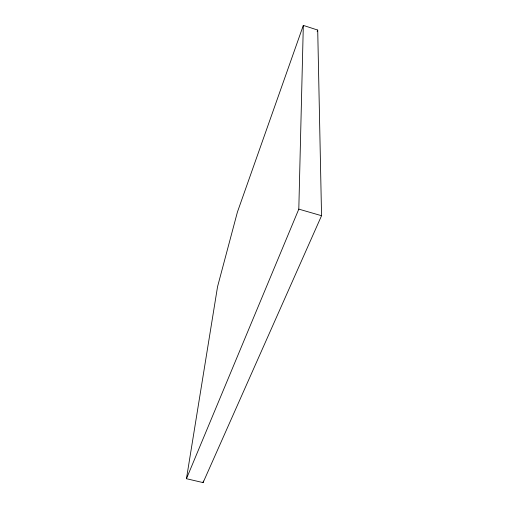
<?xml version="1.0" encoding="UTF-8"?>
<svg xmlns="http://www.w3.org/2000/svg" width="508" height="508" viewBox="0 0 508 508"><rect width="100%" height="100%" fill="white"/><g stroke="black" fill="none" stroke-linecap="round" stroke-linejoin="round"><path stroke-width="0.76" d="M186.449 478.714L298.806 209.125L303.32 25.4L317.716 30.067L321.551 215.709L203.086 482.6L186.449 478.714L217.551 286.696L237.407 212.103L303.32 25.4M203.086 482.6L203.302 481.025M317.17 31.56L317.716 30.067M298.806 209.125L321.551 215.709"/></g></svg>
